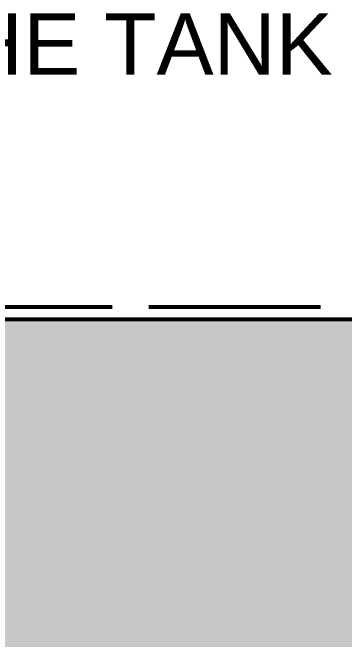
# Model space of a CAD drawing. Header units: millimetres. Extents: x -2997 to 67973, y -4267 to 4574.
# Drawn here: x 62250 to 63206, y 1067 to 2875 of the extents above; entities that cross this region are included whole.
import ezdxf

# ---------------------------------------------------------------- set-up
doc = ezdxf.new("R2010")
doc.units = ezdxf.units.MM
doc.linetypes.add('DASH_494_106', pattern=[599.722222, 493.888889, -105.833333])
for name, color, linetype in [('ANNOTATIONS', 7, 'Continuous'), ('GEOFAB', 5, 'Continuous'), ('MODULE_ART', 7, 'Continuous'), ('TANK', 7, 'Continuous')]:
    doc.layers.add(name, color=color, linetype=linetype)
doc.styles.add('ARIAL', font='arial.ttf')

# ---------------------------------------------------------------- blocks, each defined once
blk = doc.blocks.new('atlancube_face')
at = {"true_color": 0x000000}
blk.add_solid([(-1.8, -1.8), (1151.8, -1.8), (-1.8, 781.8), (1151.8, 781.8)], dxfattribs=at)

msp = doc.modelspace()

# ---------------------------------------------------------------- linework, layer by layer
at = {"layer": 'GEOFAB', "color": 5, "linetype": 'DASH_494_106', "lineweight": 53}
msp.add_lwpolyline([(-35.3, -35.3), (66735.3, -35.3), (66735.3, 2025.3), (-35.3, 2025.3)], close=True, dxfattribs=at)
at = {"layer": 'TANK', "lineweight": 53}
msp.add_lwpolyline([(0, 0), (66700, 0), (66700, 1990), (0, 1990)], close=True, dxfattribs=at)

# ---------------------------------------------------------------- block references
at = {"layer": 'MODULE_ART', "yscale": 0.5512820512820513}
msp.add_blockref('atlancube_face', (62100, 1560), dxfattribs=at)
at = {"layer": 'MODULE_ART'}
msp.add_blockref('atlancube_face', (62100, 780), dxfattribs=at)

# ---------------------------------------------------------------- texts
at = {"layer": 'ANNOTATIONS', "style": 'ARIAL'}
msp.add_text('WRAPPED AROUND THE TANK', height=176.812, dxfattribs=at).set_placement((59495.2, 2695.6))

doc.saveas('drawing.dxf')
